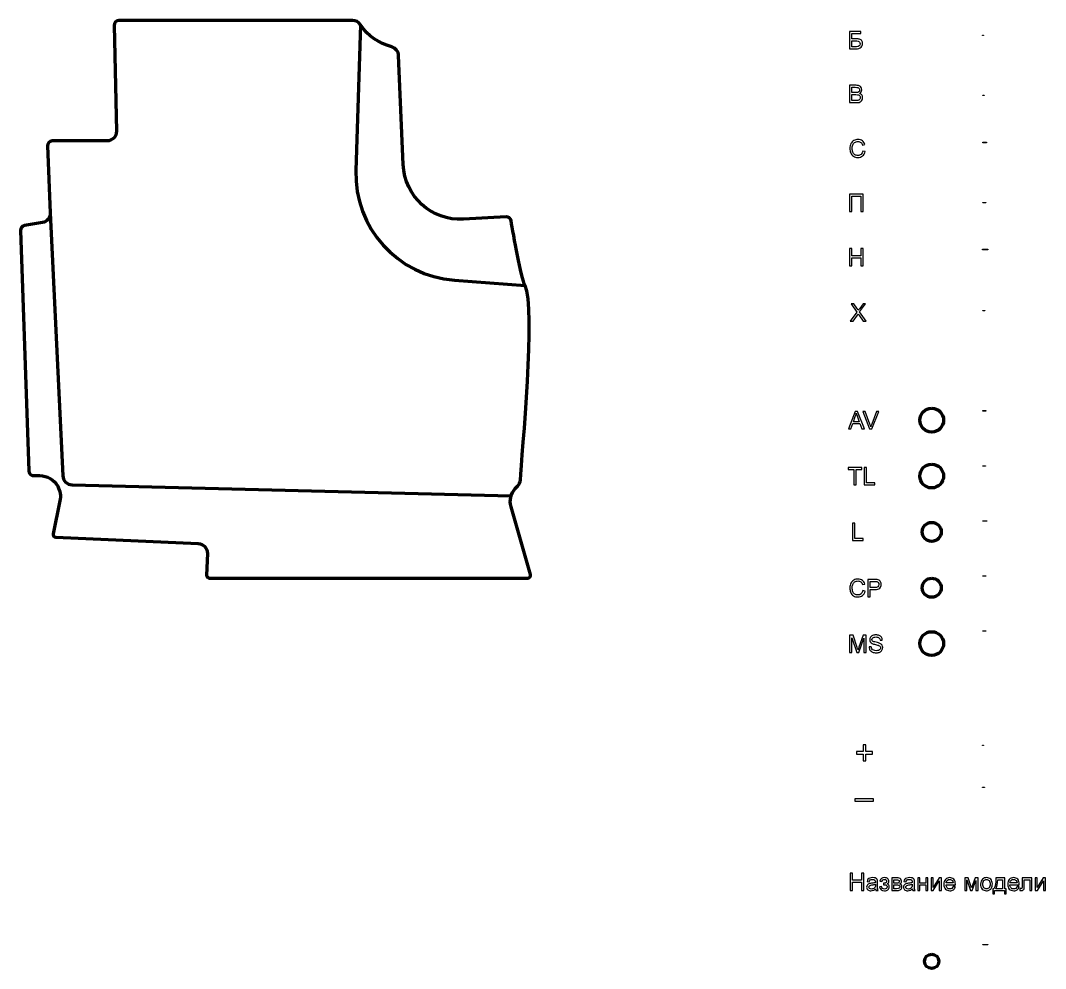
# Model space of a CAD drawing. Header units: millimetres. Extents: x -829 to 438, y -124 to 1494.
# Drawn here: x -639 to 438, y -124 to 872 of the extents above; entities that cross this region are included whole.
import ezdxf

# ---------------------------------------------------------------- set-up
doc = ezdxf.new("R2010")
doc.units = ezdxf.units.MM
doc.header["$MEASUREMENT"] = 0
doc.header["$XCLIPFRAME"] = 0
doc.layers.add('layer 1', color=7, linetype='Continuous', plot=False)
doc.layers.add('layer 2', color=7, linetype='Continuous')
doc.layers.add('layer 3', color=7, linetype='Continuous')
picture_1 = doc.add_image_def('image2.png', size_in_pixel=(16160, 2324))
picture_2 = doc.add_image_def('image3.png', size_in_pixel=(15853, 2324))
picture_3 = doc.add_image_def('image4.png', size_in_pixel=(21947, 2324))
picture_4 = doc.add_image_def('image5.png', size_in_pixel=(16400, 2354))
picture_5 = doc.add_image_def('image6.png', size_in_pixel=(16659, 2354))
picture_6 = doc.add_image_def('image7.png', size_in_pixel=(11915, 1719))
picture_7 = doc.add_image_def('image8.png', size_in_pixel=(27768, 2395))
picture_8 = doc.add_image_def('image9.png', size_in_pixel=(16157, 1851))
picture_9 = doc.add_image_def('image10.png', size_in_pixel=(21444, 2382))
picture_10 = doc.add_image_def('image11.png', size_in_pixel=(7948, 1879))
picture_11 = doc.add_image_def('image12.png', size_in_pixel=(5230, 2367))
picture_12 = doc.add_image_def('image15.png', size_in_pixel=(5551, 1374))
picture_13 = doc.add_image_def('image16.png', size_in_pixel=(10464, 1889))
picture_14 = doc.add_image_def('image17.png', size_in_pixel=(26991, 2311))

msp = doc.modelspace()

# ---------------------------------------------------------------- linework, layer by layer
at = {"layer": 'layer 1', "color": 242, "lineweight": 200}
for centre, major_axis in [((318.1, 452), (0, 12.5)), ((318.1, 393.3), (0, 12.5)), ((318.1, 334.6), (0, 10)), ((318.1, 275.9), (0, 10)), ((318.1, 217.2), (0, 12.5)), ((318.1, -116.7), (0, 7.5))]:
    msp.add_ellipse(centre, major_axis=major_axis, ratio=1, dxfattribs=at)
at = {"layer": 'layer 1', "color": 142}
for points, knots in [([(231.8, 860.5), (231.8, 860.5), (243.6, 860.5), (243.6, 860.5), (243.6, 860.5), (243.6, 858.4), (243.6, 858.4), (243.6, 858.4), (234.2, 858.4), (234.2, 858.4), (234.2, 858.4), (234.2, 852.8), (234.2, 852.8), (234.2, 852.8), (238.5, 852.8), (238.5, 852.8), (240.2, 852.8), (241.4, 852.6), (242.4, 852.3), (243.3, 852), (244.1, 851.4), (244.7, 850.6), (245.2, 849.7), (245.5, 848.7), (245.5, 847.6), (245.5, 846.7), (245.3, 845.8), (244.9, 845), (244.5, 844.2), (243.9, 843.6), (243.1, 843.1), (242.3, 842.6), (240.9, 842.3), (238.9, 842.3), (238.9, 842.3), (231.8, 842.3), (231.8, 842.3), (231.8, 842.3), (231.8, 860.5), (231.8, 860.5)], [0, 0, 0, 0, 0.076923, 0.076923, 0.076923, 0.153846, 0.153846, 0.153846, 0.230769, 0.230769, 0.230769, 0.307692, 0.307692, 0.307692, 0.384615, 0.384615, 0.384615, 0.461538, 0.461538, 0.461538, 0.538462, 0.538462, 0.538462, 0.615385, 0.615385, 0.615385, 0.692308, 0.692308, 0.692308, 0.769231, 0.769231, 0.769231, 0.846154, 0.846154, 0.846154, 0.923077, 0.923077, 0.923077, 1, 1, 1, 1]), ([(234.2, 844.4), (234.2, 844.4), (239, 844.4), (239, 844.4), (240.3, 844.4), (241.3, 844.6), (241.9, 845.2), (242.6, 845.7), (242.9, 846.5), (242.9, 847.5), (242.9, 848.3), (242.7, 848.9), (242.4, 849.4), (242, 849.9), (241.5, 850.3), (240.8, 850.4), (240.1, 850.6), (239, 850.7), (237.4, 850.7), (237.4, 850.7), (234.2, 850.7), (234.2, 850.7), (234.2, 850.7), (234.2, 844.4), (234.2, 844.4)], [0, 0, 0, 0, 0.125, 0.125, 0.125, 0.25, 0.25, 0.25, 0.375, 0.375, 0.375, 0.5, 0.5, 0.5, 0.625, 0.625, 0.625, 0.75, 0.75, 0.75, 0.875, 0.875, 0.875, 1, 1, 1, 1]), ([(231.9, 785.7), (231.9, 785.7), (231.9, 803.9), (231.9, 803.9), (231.9, 803.9), (238.7, 803.9), (238.7, 803.9), (240.1, 803.9), (241.2, 803.7), (242.1, 803.4), (242.9, 803), (243.5, 802.4), (244, 801.7), (244.5, 800.9), (244.7, 800.1), (244.7, 799.3), (244.7, 798.5), (244.5, 797.8), (244.1, 797.1), (243.7, 796.4), (243.1, 795.8), (242.2, 795.4), (243.3, 795.1), (244.1, 794.5), (244.7, 793.8), (245.3, 793), (245.6, 792.1), (245.6, 791), (245.6, 790.1), (245.4, 789.4), (245.1, 788.6), (244.7, 787.9), (244.3, 787.3), (243.7, 786.9), (243.2, 786.5), (242.6, 786.2), (241.8, 786), (241, 785.8), (240, 785.7), (238.8, 785.7), (238.8, 785.7), (231.9, 785.7), (231.9, 785.7)], [0, 0, 0, 0, 0.071429, 0.071429, 0.071429, 0.142857, 0.142857, 0.142857, 0.214286, 0.214286, 0.214286, 0.285714, 0.285714, 0.285714, 0.357143, 0.357143, 0.357143, 0.428571, 0.428571, 0.428571, 0.5, 0.5, 0.5, 0.571429, 0.571429, 0.571429, 0.642857, 0.642857, 0.642857, 0.714286, 0.714286, 0.714286, 0.785714, 0.785714, 0.785714, 0.857143, 0.857143, 0.857143, 0.928571, 0.928571, 0.928571, 1, 1, 1, 1]), ([(234.3, 796.3), (234.3, 796.3), (238.2, 796.3), (238.2, 796.3), (239.3, 796.3), (240.1, 796.3), (240.5, 796.5), (241.1, 796.7), (241.6, 797), (241.9, 797.4), (242.2, 797.8), (242.4, 798.3), (242.4, 799), (242.4, 799.6), (242.2, 800.1), (241.9, 800.6), (241.6, 801), (241.2, 801.4), (240.7, 801.5), (240.2, 801.7), (239.2, 801.8), (237.9, 801.8), (237.9, 801.8), (234.3, 801.8), (234.3, 801.8), (234.3, 801.8), (234.3, 796.3), (234.3, 796.3)], [0, 0, 0, 0, 0.111111, 0.111111, 0.111111, 0.222222, 0.222222, 0.222222, 0.333333, 0.333333, 0.333333, 0.444444, 0.444444, 0.444444, 0.555556, 0.555556, 0.555556, 0.666667, 0.666667, 0.666667, 0.777778, 0.777778, 0.777778, 0.888889, 0.888889, 0.888889, 1, 1, 1, 1]), ([(234.3, 787.9), (234.3, 787.9), (238.8, 787.9), (238.8, 787.9), (239.6, 787.9), (240.2, 787.9), (240.5, 788), (241, 788), (241.5, 788.2), (241.9, 788.4), (242.2, 788.7), (242.5, 789), (242.8, 789.5), (243, 789.9), (243.1, 790.4), (243.1, 791), (243.1, 791.7), (243, 792.3), (242.6, 792.8), (242.3, 793.3), (241.8, 793.6), (241.2, 793.8), (240.5, 794), (239.7, 794.1), (238.5, 794.1), (238.5, 794.1), (234.3, 794.1), (234.3, 794.1), (234.3, 794.1), (234.3, 787.9), (234.3, 787.9)], [0, 0, 0, 0, 0.1, 0.1, 0.1, 0.2, 0.2, 0.2, 0.3, 0.3, 0.3, 0.4, 0.4, 0.4, 0.5, 0.5, 0.5, 0.6, 0.6, 0.6, 0.7, 0.7, 0.7, 0.8, 0.8, 0.8, 0.9, 0.9, 0.9, 1, 1, 1, 1]), ([(245.8, 734.8), (245.8, 734.8), (248.2, 734.2), (248.2, 734.2), (247.7, 732.2), (246.8, 730.7), (245.5, 729.7), (244.1, 728.6), (242.5, 728.1), (240.7, 728.1), (238.7, 728.1), (237.1, 728.5), (235.9, 729.3), (234.7, 730.1), (233.7, 731.3), (233.1, 732.8), (232.4, 734.3), (232.1, 735.9), (232.1, 737.6), (232.1, 739.5), (232.5, 741.2), (233.2, 742.6), (233.9, 744), (235, 745.1), (236.3, 745.8), (237.6, 746.5), (239.1, 746.9), (240.7, 746.9), (242.5, 746.9), (244, 746.4), (245.3, 745.5), (246.5, 744.6), (247.4, 743.3), (247.9, 741.6), (247.9, 741.6), (245.5, 741.1), (245.5, 741.1), (245.1, 742.4), (244.5, 743.3), (243.7, 743.9), (242.9, 744.5), (241.9, 744.8), (240.7, 744.8), (239.3, 744.8), (238.1, 744.5), (237.2, 743.8), (236.2, 743.2), (235.6, 742.3), (235.2, 741.1), (234.8, 740), (234.6, 738.8), (234.6, 737.7), (234.6, 736.1), (234.8, 734.8), (235.3, 733.6), (235.7, 732.4), (236.4, 731.6), (237.4, 731), (238.3, 730.4), (239.4, 730.2), (240.5, 730.2), (241.8, 730.2), (242.9, 730.6), (243.9, 731.3), (244.8, 732.1), (245.4, 733.3), (245.8, 734.8)], [0, 0, 0, 0, 0.045455, 0.045455, 0.045455, 0.090909, 0.090909, 0.090909, 0.136364, 0.136364, 0.136364, 0.181818, 0.181818, 0.181818, 0.227273, 0.227273, 0.227273, 0.272727, 0.272727, 0.272727, 0.318182, 0.318182, 0.318182, 0.363636, 0.363636, 0.363636, 0.409091, 0.409091, 0.409091, 0.454545, 0.454545, 0.454545, 0.5, 0.5, 0.5, 0.545455, 0.545455, 0.545455, 0.590909, 0.590909, 0.590909, 0.636364, 0.636364, 0.636364, 0.681818, 0.681818, 0.681818, 0.727273, 0.727273, 0.727273, 0.772727, 0.772727, 0.772727, 0.818182, 0.818182, 0.818182, 0.863636, 0.863636, 0.863636, 0.909091, 0.909091, 0.909091, 0.954545, 0.954545, 0.954545, 1, 1, 1, 1]), ([(231.8, 689.5), (231.8, 689.5), (246.1, 689.5), (246.1, 689.5), (246.1, 689.5), (246.1, 671.3), (246.1, 671.3), (246.1, 671.3), (243.7, 671.3), (243.7, 671.3), (243.7, 671.3), (243.7, 687.4), (243.7, 687.4), (243.7, 687.4), (234.2, 687.4), (234.2, 687.4), (234.2, 687.4), (234.2, 671.3), (234.2, 671.3), (234.2, 671.3), (231.8, 671.3), (231.8, 671.3), (231.8, 671.3), (231.8, 689.5), (231.8, 689.5)], [0, 0, 0, 0, 0.125, 0.125, 0.125, 0.25, 0.25, 0.25, 0.375, 0.375, 0.375, 0.5, 0.5, 0.5, 0.625, 0.625, 0.625, 0.75, 0.75, 0.75, 0.875, 0.875, 0.875, 1, 1, 1, 1]), ([(231.8, 614.1), (231.8, 614.1), (231.8, 632.3), (231.8, 632.3), (231.8, 632.3), (234.3, 632.3), (234.3, 632.3), (234.3, 632.3), (234.3, 624.8), (234.3, 624.8), (234.3, 624.8), (243.7, 624.8), (243.7, 624.8), (243.7, 624.8), (243.7, 632.3), (243.7, 632.3), (243.7, 632.3), (246.1, 632.3), (246.1, 632.3), (246.1, 632.3), (246.1, 614.1), (246.1, 614.1), (246.1, 614.1), (243.7, 614.1), (243.7, 614.1), (243.7, 614.1), (243.7, 622.7), (243.7, 622.7), (243.7, 622.7), (234.3, 622.7), (234.3, 622.7), (234.3, 622.7), (234.3, 614.1), (234.3, 614.1), (234.3, 614.1), (231.8, 614.1), (231.8, 614.1)], [0, 0, 0, 0, 0.083333, 0.083333, 0.083333, 0.166667, 0.166667, 0.166667, 0.25, 0.25, 0.25, 0.333333, 0.333333, 0.333333, 0.416667, 0.416667, 0.416667, 0.5, 0.5, 0.5, 0.583333, 0.583333, 0.583333, 0.666667, 0.666667, 0.666667, 0.75, 0.75, 0.75, 0.833333, 0.833333, 0.833333, 0.916667, 0.916667, 0.916667, 1, 1, 1, 1]), ([(232.6, 556.2), (232.6, 556.2), (239.6, 565.6), (239.6, 565.6), (239.6, 565.6), (233.4, 574.4), (233.4, 574.4), (233.4, 574.4), (236.3, 574.4), (236.3, 574.4), (236.3, 574.4), (239.6, 569.7), (239.6, 569.7), (240.3, 568.8), (240.8, 568), (241, 567.5), (241.4, 568.1), (241.9, 568.8), (242.5, 569.5), (242.5, 569.5), (246.1, 574.4), (246.1, 574.4), (246.1, 574.4), (248.7, 574.4), (248.7, 574.4), (248.7, 574.4), (242.4, 565.7), (242.4, 565.7), (242.4, 565.7), (249.2, 556.2), (249.2, 556.2), (249.2, 556.2), (246.3, 556.2), (246.3, 556.2), (246.3, 556.2), (241.7, 562.7), (241.7, 562.7), (241.4, 563), (241.2, 563.4), (240.9, 563.8), (240.5, 563.2), (240.2, 562.7), (240.1, 562.5), (240.1, 562.5), (235.5, 556.2), (235.5, 556.2), (235.5, 556.2), (232.6, 556.2), (232.6, 556.2)], [0, 0, 0, 0, 0.0625, 0.0625, 0.0625, 0.125, 0.125, 0.125, 0.1875, 0.1875, 0.1875, 0.25, 0.25, 0.25, 0.3125, 0.3125, 0.3125, 0.375, 0.375, 0.375, 0.4375, 0.4375, 0.4375, 0.5, 0.5, 0.5, 0.5625, 0.5625, 0.5625, 0.625, 0.625, 0.625, 0.6875, 0.6875, 0.6875, 0.75, 0.75, 0.75, 0.8125, 0.8125, 0.8125, 0.875, 0.875, 0.875, 0.9375, 0.9375, 0.9375, 1, 1, 1, 1]), ([(230.6, 442.9), (230.6, 442.9), (237.6, 461), (237.6, 461), (237.6, 461), (240.2, 461), (240.2, 461), (240.2, 461), (247.7, 442.9), (247.7, 442.9), (247.7, 442.9), (244.9, 442.9), (244.9, 442.9), (244.9, 442.9), (242.8, 448.4), (242.8, 448.4), (242.8, 448.4), (235.2, 448.4), (235.2, 448.4), (235.2, 448.4), (233.2, 442.9), (233.2, 442.9), (233.2, 442.9), (230.6, 442.9), (230.6, 442.9)], [0, 0, 0, 0, 0.125, 0.125, 0.125, 0.25, 0.25, 0.25, 0.375, 0.375, 0.375, 0.5, 0.5, 0.5, 0.625, 0.625, 0.625, 0.75, 0.75, 0.75, 0.875, 0.875, 0.875, 1, 1, 1, 1]), ([(235.9, 450.3), (235.9, 450.3), (242.1, 450.3), (242.1, 450.3), (242.1, 450.3), (240.2, 455.4), (240.2, 455.4), (239.6, 456.9), (239.2, 458.2), (238.9, 459.2), (238.6, 458), (238.3, 456.8), (237.9, 455.7), (237.9, 455.7), (235.9, 450.3), (235.9, 450.3)], [0, 0, 0, 0, 0.2, 0.2, 0.2, 0.4, 0.4, 0.4, 0.6, 0.6, 0.6, 0.8, 0.8, 0.8, 1, 1, 1, 1]), ([(252.9, 442.9), (252.9, 442.9), (245.8, 461), (245.8, 461), (245.8, 461), (248.4, 461), (248.4, 461), (248.4, 461), (253.2, 447.8), (253.2, 447.8), (253.5, 446.8), (253.9, 445.8), (254.1, 444.9), (254.4, 445.8), (254.7, 446.8), (255.1, 447.8), (255.1, 447.8), (260, 461), (260, 461), (260, 461), (262.5, 461), (262.5, 461), (262.5, 461), (255.4, 442.9), (255.4, 442.9), (255.4, 442.9), (252.9, 442.9), (252.9, 442.9)], [0, 0, 0, 0, 0.111111, 0.111111, 0.111111, 0.222222, 0.222222, 0.222222, 0.333333, 0.333333, 0.333333, 0.444444, 0.444444, 0.444444, 0.555556, 0.555556, 0.555556, 0.666667, 0.666667, 0.666667, 0.777778, 0.777778, 0.777778, 0.888889, 0.888889, 0.888889, 1, 1, 1, 1]), ([(236.4, 384.2), (236.4, 384.2), (236.4, 400.2), (236.4, 400.2), (236.4, 400.2), (230.4, 400.2), (230.4, 400.2), (230.4, 400.2), (230.4, 402.3), (230.4, 402.3), (230.4, 402.3), (244.8, 402.3), (244.8, 402.3), (244.8, 402.3), (244.8, 400.2), (244.8, 400.2), (244.8, 400.2), (238.8, 400.2), (238.8, 400.2), (238.8, 400.2), (238.8, 384.2), (238.8, 384.2), (238.8, 384.2), (236.4, 384.2), (236.4, 384.2)], [0, 0, 0, 0, 0.125, 0.125, 0.125, 0.25, 0.25, 0.25, 0.375, 0.375, 0.375, 0.5, 0.5, 0.5, 0.625, 0.625, 0.625, 0.75, 0.75, 0.75, 0.875, 0.875, 0.875, 1, 1, 1, 1]), ([(247.2, 384.2), (247.2, 384.2), (247.2, 402.3), (247.2, 402.3), (247.2, 402.3), (249.6, 402.3), (249.6, 402.3), (249.6, 402.3), (249.6, 386.3), (249.6, 386.3), (249.6, 386.3), (258.5, 386.3), (258.5, 386.3), (258.5, 386.3), (258.5, 384.2), (258.5, 384.2), (258.5, 384.2), (247.2, 384.2), (247.2, 384.2)], [0, 0, 0, 0, 0.166667, 0.166667, 0.166667, 0.333333, 0.333333, 0.333333, 0.5, 0.5, 0.5, 0.666667, 0.666667, 0.666667, 0.833333, 0.833333, 0.833333, 1, 1, 1, 1]), ([(234.9, 325.5), (234.9, 325.5), (234.9, 343.6), (234.9, 343.6), (234.9, 343.6), (237.3, 343.6), (237.3, 343.6), (237.3, 343.6), (237.3, 327.6), (237.3, 327.6), (237.3, 327.6), (246.2, 327.6), (246.2, 327.6), (246.2, 327.6), (246.2, 325.5), (246.2, 325.5), (246.2, 325.5), (234.9, 325.5), (234.9, 325.5)], [0, 0, 0, 0, 0.166667, 0.166667, 0.166667, 0.333333, 0.333333, 0.333333, 0.5, 0.5, 0.5, 0.666667, 0.666667, 0.666667, 0.833333, 0.833333, 0.833333, 1, 1, 1, 1]), ([(245.8, 272.9), (245.8, 272.9), (248.2, 272.3), (248.2, 272.3), (247.7, 270.3), (246.8, 268.8), (245.5, 267.8), (244.1, 266.8), (242.5, 266.2), (240.7, 266.2), (238.7, 266.2), (237.1, 266.6), (235.9, 267.4), (234.7, 268.2), (233.7, 269.4), (233.1, 270.9), (232.4, 272.4), (232.1, 274), (232.1, 275.8), (232.1, 277.7), (232.5, 279.3), (233.2, 280.7), (233.9, 282.1), (235, 283.2), (236.3, 283.9), (237.6, 284.7), (239.1, 285), (240.7, 285), (242.5, 285), (244, 284.6), (245.3, 283.6), (246.5, 282.7), (247.4, 281.4), (247.9, 279.7), (247.9, 279.7), (245.5, 279.2), (245.5, 279.2), (245.1, 280.5), (244.5, 281.5), (243.7, 282.1), (242.9, 282.7), (241.9, 283), (240.7, 283), (239.3, 283), (238.1, 282.6), (237.2, 282), (236.2, 281.3), (235.6, 280.4), (235.2, 279.3), (234.8, 278.1), (234.6, 277), (234.6, 275.8), (234.6, 274.2), (234.8, 272.9), (235.3, 271.7), (235.7, 270.6), (236.4, 269.7), (237.4, 269.1), (238.3, 268.6), (239.4, 268.3), (240.5, 268.3), (241.8, 268.3), (242.9, 268.7), (243.9, 269.5), (244.8, 270.2), (245.4, 271.4), (245.8, 272.9)], [0, 0, 0, 0, 0.045455, 0.045455, 0.045455, 0.090909, 0.090909, 0.090909, 0.136364, 0.136364, 0.136364, 0.181818, 0.181818, 0.181818, 0.227273, 0.227273, 0.227273, 0.272727, 0.272727, 0.272727, 0.318182, 0.318182, 0.318182, 0.363636, 0.363636, 0.363636, 0.409091, 0.409091, 0.409091, 0.454545, 0.454545, 0.454545, 0.5, 0.5, 0.5, 0.545455, 0.545455, 0.545455, 0.590909, 0.590909, 0.590909, 0.636364, 0.636364, 0.636364, 0.681818, 0.681818, 0.681818, 0.727273, 0.727273, 0.727273, 0.772727, 0.772727, 0.772727, 0.818182, 0.818182, 0.818182, 0.863636, 0.863636, 0.863636, 0.909091, 0.909091, 0.909091, 0.954545, 0.954545, 0.954545, 1, 1, 1, 1]), ([(251.2, 266.5), (251.2, 266.5), (251.2, 284.7), (251.2, 284.7), (251.2, 284.7), (258, 284.7), (258, 284.7), (259.2, 284.7), (260.1, 284.7), (260.8, 284.6), (261.7, 284.4), (262.4, 284.1), (263, 283.7), (263.6, 283.3), (264.1, 282.7), (264.5, 282), (264.9, 281.2), (265, 280.4), (265, 279.5), (265, 277.9), (264.6, 276.6), (263.6, 275.6), (262.6, 274.5), (260.8, 274), (258.2, 274), (258.2, 274), (253.6, 274), (253.6, 274), (253.6, 274), (253.6, 266.5), (253.6, 266.5), (253.6, 266.5), (251.2, 266.5), (251.2, 266.5)], [0, 0, 0, 0, 0.090909, 0.090909, 0.090909, 0.181818, 0.181818, 0.181818, 0.272727, 0.272727, 0.272727, 0.363636, 0.363636, 0.363636, 0.454545, 0.454545, 0.454545, 0.545455, 0.545455, 0.545455, 0.636364, 0.636364, 0.636364, 0.727273, 0.727273, 0.727273, 0.818182, 0.818182, 0.818182, 0.909091, 0.909091, 0.909091, 1, 1, 1, 1]), ([(253.6, 276.1), (253.6, 276.1), (258.3, 276.1), (258.3, 276.1), (259.8, 276.1), (260.9, 276.4), (261.6, 277), (262.2, 277.5), (262.6, 278.3), (262.6, 279.4), (262.6, 280.2), (262.4, 280.8), (262, 281.4), (261.6, 281.9), (261.1, 282.3), (260.5, 282.4), (260.1, 282.5), (259.3, 282.6), (258.2, 282.6), (258.2, 282.6), (253.6, 282.6), (253.6, 282.6), (253.6, 282.6), (253.6, 276.1), (253.6, 276.1)], [0, 0, 0, 0, 0.125, 0.125, 0.125, 0.25, 0.25, 0.25, 0.375, 0.375, 0.375, 0.5, 0.5, 0.5, 0.625, 0.625, 0.625, 0.75, 0.75, 0.75, 0.875, 0.875, 0.875, 1, 1, 1, 1]), ([(252.3, 213.7), (252.3, 213.7), (254.6, 213.9), (254.6, 213.9), (254.7, 213), (254.9, 212.2), (255.3, 211.6), (255.7, 211), (256.3, 210.6), (257.2, 210.2), (258, 209.8), (258.9, 209.7), (259.9, 209.7), (260.9, 209.7), (261.7, 209.8), (262.4, 210.1), (263.1, 210.3), (263.6, 210.7), (263.9, 211.2), (264.3, 211.7), (264.5, 212.2), (264.5, 212.8), (264.5, 213.3), (264.3, 213.8), (264, 214.3), (263.6, 214.7), (263.1, 215), (262.3, 215.3), (261.8, 215.5), (260.8, 215.8), (259.1, 216.2), (257.4, 216.6), (256.2, 217), (255.6, 217.3), (254.7, 217.8), (254.1, 218.4), (253.6, 219), (253.2, 219.7), (253, 220.5), (253, 221.3), (253, 222.2), (253.3, 223.1), (253.8, 223.9), (254.3, 224.7), (255.1, 225.3), (256.1, 225.7), (257.1, 226.1), (258.2, 226.3), (259.4, 226.3), (260.8, 226.3), (261.9, 226.1), (263, 225.7), (264, 225.2), (264.8, 224.6), (265.3, 223.8), (265.9, 222.9), (266.2, 222), (266.2, 220.9), (266.2, 220.9), (263.9, 220.7), (263.9, 220.7), (263.8, 221.9), (263.4, 222.7), (262.7, 223.3), (262, 223.9), (260.9, 224.2), (259.5, 224.2), (258, 224.2), (257, 223.9), (256.3, 223.4), (255.7, 222.9), (255.3, 222.2), (255.3, 221.5), (255.3, 220.8), (255.6, 220.3), (256, 219.8), (256.5, 219.4), (257.7, 219), (259.7, 218.6), (261.6, 218.1), (263, 217.7), (263.7, 217.4), (264.7, 216.9), (265.5, 216.3), (266, 215.5), (266.5, 214.8), (266.8, 213.9), (266.8, 213), (266.8, 212), (266.5, 211.1), (265.9, 210.2), (265.4, 209.4), (264.6, 208.7), (263.6, 208.2), (262.5, 207.8), (261.4, 207.5), (260.1, 207.5), (258.4, 207.5), (257, 207.8), (255.9, 208.2), (254.8, 208.7), (254, 209.4), (253.3, 210.4), (252.7, 211.4), (252.4, 212.5), (252.3, 213.7)], [0, 0, 0, 0, 0.028571, 0.028571, 0.028571, 0.057143, 0.057143, 0.057143, 0.085714, 0.085714, 0.085714, 0.114286, 0.114286, 0.114286, 0.142857, 0.142857, 0.142857, 0.171429, 0.171429, 0.171429, 0.2, 0.2, 0.2, 0.228571, 0.228571, 0.228571, 0.257143, 0.257143, 0.257143, 0.285714, 0.285714, 0.285714, 0.314286, 0.314286, 0.314286, 0.342857, 0.342857, 0.342857, 0.371429, 0.371429, 0.371429, 0.4, 0.4, 0.4, 0.428571, 0.428571, 0.428571, 0.457143, 0.457143, 0.457143, 0.485714, 0.485714, 0.485714, 0.514286, 0.514286, 0.514286, 0.542857, 0.542857, 0.542857, 0.571429, 0.571429, 0.571429, 0.6, 0.6, 0.6, 0.628571, 0.628571, 0.628571, 0.657143, 0.657143, 0.657143, 0.685714, 0.685714, 0.685714, 0.714286, 0.714286, 0.714286, 0.742857, 0.742857, 0.742857, 0.771429, 0.771429, 0.771429, 0.8, 0.8, 0.8, 0.828571, 0.828571, 0.828571, 0.857143, 0.857143, 0.857143, 0.885714, 0.885714, 0.885714, 0.914286, 0.914286, 0.914286, 0.942857, 0.942857, 0.942857, 0.971429, 0.971429, 0.971429, 1, 1, 1, 1]), ([(231.9, 207.8), (231.9, 207.8), (231.9, 226), (231.9, 226), (231.9, 226), (235.5, 226), (235.5, 226), (235.5, 226), (239.8, 213.1), (239.8, 213.1), (240.2, 211.9), (240.5, 211.1), (240.7, 210.5), (240.9, 211.1), (241.2, 212.1), (241.6, 213.4), (241.6, 213.4), (246, 226), (246, 226), (246, 226), (249.2, 226), (249.2, 226), (249.2, 226), (249.2, 207.8), (249.2, 207.8), (249.2, 207.8), (246.9, 207.8), (246.9, 207.8), (246.9, 207.8), (246.9, 223), (246.9, 223), (246.9, 223), (241.6, 207.8), (241.6, 207.8), (241.6, 207.8), (239.5, 207.8), (239.5, 207.8), (239.5, 207.8), (234.2, 223.3), (234.2, 223.3), (234.2, 223.3), (234.2, 207.8), (234.2, 207.8), (234.2, 207.8), (231.9, 207.8), (231.9, 207.8)], [0, 0, 0, 0, 0.066667, 0.066667, 0.066667, 0.133333, 0.133333, 0.133333, 0.2, 0.2, 0.2, 0.266667, 0.266667, 0.266667, 0.333333, 0.333333, 0.333333, 0.4, 0.4, 0.4, 0.466667, 0.466667, 0.466667, 0.533333, 0.533333, 0.533333, 0.6, 0.6, 0.6, 0.666667, 0.666667, 0.666667, 0.733333, 0.733333, 0.733333, 0.8, 0.8, 0.8, 0.866667, 0.866667, 0.866667, 0.933333, 0.933333, 0.933333, 1, 1, 1, 1]), ([(246, 94.1), (246, 94.1), (246, 101), (246, 101), (246, 101), (239.1, 101), (239.1, 101), (239.1, 101), (239.1, 103.9), (239.1, 103.9), (239.1, 103.9), (246, 103.9), (246, 103.9), (246, 103.9), (246, 110.8), (246, 110.8), (246, 110.8), (248.9, 110.8), (248.9, 110.8), (248.9, 110.8), (248.9, 103.9), (248.9, 103.9), (248.9, 103.9), (255.8, 103.9), (255.8, 103.9), (255.8, 103.9), (255.8, 101), (255.8, 101), (255.8, 101), (248.9, 101), (248.9, 101), (248.9, 101), (248.9, 94.1), (248.9, 94.1), (248.9, 94.1), (246, 94.1), (246, 94.1)], [0, 0, 0, 0, 0.083333, 0.083333, 0.083333, 0.166667, 0.166667, 0.166667, 0.25, 0.25, 0.25, 0.333333, 0.333333, 0.333333, 0.416667, 0.416667, 0.416667, 0.5, 0.5, 0.5, 0.583333, 0.583333, 0.583333, 0.666667, 0.666667, 0.666667, 0.75, 0.75, 0.75, 0.833333, 0.833333, 0.833333, 0.916667, 0.916667, 0.916667, 1, 1, 1, 1]), ([(237.5, 51.7), (237.5, 51.7), (237.5, 54.2), (237.5, 54.2), (237.5, 54.2), (257.1, 54.2), (257.1, 54.2), (257.1, 54.2), (257.1, 51.7), (257.1, 51.7), (257.1, 51.7), (237.5, 51.7), (237.5, 51.7)], [0, 0, 0, 0, 0.25, 0.25, 0.25, 0.5, 0.5, 0.5, 0.75, 0.75, 0.75, 1, 1, 1, 1]), ([(232.6, -42.2), (232.6, -42.2), (232.6, -24), (232.6, -24), (232.6, -24), (235, -24), (235, -24), (235, -24), (235, -31.5), (235, -31.5), (235, -31.5), (244.4, -31.5), (244.4, -31.5), (244.4, -31.5), (244.4, -24), (244.4, -24), (244.4, -24), (246.9, -24), (246.9, -24), (246.9, -24), (246.9, -42.2), (246.9, -42.2), (246.9, -42.2), (244.4, -42.2), (244.4, -42.2), (244.4, -42.2), (244.4, -33.6), (244.4, -33.6), (244.4, -33.6), (235, -33.6), (235, -33.6), (235, -33.6), (235, -42.2), (235, -42.2), (235, -42.2), (232.6, -42.2), (232.6, -42.2)], [0, 0, 0, 0, 0.083333, 0.083333, 0.083333, 0.166667, 0.166667, 0.166667, 0.25, 0.25, 0.25, 0.333333, 0.333333, 0.333333, 0.416667, 0.416667, 0.416667, 0.5, 0.5, 0.5, 0.583333, 0.583333, 0.583333, 0.666667, 0.666667, 0.666667, 0.75, 0.75, 0.75, 0.833333, 0.833333, 0.833333, 0.916667, 0.916667, 0.916667, 1, 1, 1, 1]), ([(259.2, -40.5), (258.4, -41.2), (257.6, -41.7), (256.8, -42), (256, -42.3), (255.2, -42.5), (254.3, -42.5), (252.9, -42.5), (251.8, -42.1), (251, -41.4), (250.2, -40.7), (249.8, -39.8), (249.8, -38.7), (249.8, -38.1), (250, -37.5), (250.3, -36.9), (250.6, -36.4), (250.9, -36), (251.4, -35.7), (251.9, -35.3), (252.4, -35.1), (253, -34.9), (253.5, -34.8), (254.1, -34.7), (255, -34.6), (256.8, -34.4), (258.2, -34.1), (259, -33.8), (259, -33.5), (259, -33.3), (259, -33.3), (259, -32.3), (258.8, -31.7), (258.4, -31.3), (257.8, -30.8), (257, -30.6), (255.8, -30.6), (254.8, -30.6), (254, -30.8), (253.5, -31.1), (253, -31.5), (252.6, -32.2), (252.4, -33.1), (252.4, -33.1), (250.2, -32.8), (250.2, -32.8), (250.4, -31.9), (250.7, -31.1), (251.2, -30.5), (251.6, -29.9), (252.3, -29.5), (253.2, -29.2), (254, -28.9), (255, -28.7), (256.2, -28.7), (257.3, -28.7), (258.2, -28.9), (258.9, -29.1), (259.6, -29.4), (260.1, -29.7), (260.5, -30.1), (260.8, -30.5), (261, -31), (261.2, -31.6), (261.2, -32), (261.3, -32.7), (261.3, -33.7), (261.3, -33.7), (261.3, -36.7), (261.3, -36.7), (261.3, -38.7), (261.3, -40), (261.4, -40.6), (261.5, -41.2), (261.7, -41.7), (262, -42.2), (262, -42.2), (259.6, -42.2), (259.6, -42.2), (259.4, -41.7), (259.3, -41.2), (259.2, -40.5)], [0, 0, 0, 0, 0.037037, 0.037037, 0.037037, 0.074074, 0.074074, 0.074074, 0.111111, 0.111111, 0.111111, 0.148148, 0.148148, 0.148148, 0.185185, 0.185185, 0.185185, 0.222222, 0.222222, 0.222222, 0.259259, 0.259259, 0.259259, 0.296296, 0.296296, 0.296296, 0.333333, 0.333333, 0.333333, 0.37037, 0.37037, 0.37037, 0.407407, 0.407407, 0.407407, 0.444444, 0.444444, 0.444444, 0.481481, 0.481481, 0.481481, 0.518519, 0.518519, 0.518519, 0.555556, 0.555556, 0.555556, 0.592593, 0.592593, 0.592593, 0.62963, 0.62963, 0.62963, 0.666667, 0.666667, 0.666667, 0.703704, 0.703704, 0.703704, 0.740741, 0.740741, 0.740741, 0.777778, 0.777778, 0.777778, 0.814815, 0.814815, 0.814815, 0.851852, 0.851852, 0.851852, 0.888889, 0.888889, 0.888889, 0.925926, 0.925926, 0.925926, 0.962963, 0.962963, 0.962963, 1, 1, 1, 1]), ([(267.4, -36.2), (267.4, -36.2), (267.4, -34.5), (267.4, -34.5), (268.3, -34.5), (268.9, -34.4), (269.3, -34.4), (269.6, -34.3), (269.9, -34.1), (270.2, -33.8), (270.6, -33.4), (270.7, -33), (270.7, -32.5), (270.7, -31.9), (270.5, -31.4), (270.1, -31.1), (269.7, -30.7), (269.2, -30.6), (268.5, -30.6), (267.3, -30.6), (266.4, -31.3), (265.9, -32.8), (265.9, -32.8), (263.8, -32.4), (263.8, -32.4), (264.4, -30), (266, -28.7), (268.6, -28.7), (270, -28.7), (271.1, -29.1), (271.9, -29.9), (272.7, -30.6), (273.1, -31.6), (273.1, -32.6), (273.1, -33.7), (272.5, -34.5), (271.5, -35.2), (272.2, -35.5), (272.7, -36), (273, -36.5), (273.3, -37.1), (273.5, -37.7), (273.5, -38.5), (273.5, -39.7), (273.1, -40.6), (272.2, -41.4), (271.3, -42.1), (270.1, -42.5), (268.6, -42.5), (265.6, -42.5), (263.8, -41.1), (263.4, -38.5), (263.4, -38.5), (265.5, -38), (265.5, -38), (265.7, -38.9), (266, -39.5), (266.6, -40), (267.2, -40.4), (267.9, -40.7), (268.6, -40.7), (269.4, -40.7), (270, -40.5), (270.5, -40), (271, -39.6), (271.3, -39.1), (271.3, -38.4), (271.3, -37.9), (271.1, -37.4), (270.8, -37.1), (270.5, -36.7), (270.1, -36.4), (269.8, -36.4), (269.4, -36.3), (268.8, -36.2), (267.9, -36.2), (267.8, -36.2), (267.6, -36.2), (267.4, -36.2)], [0, 0, 0, 0, 0.038462, 0.038462, 0.038462, 0.076923, 0.076923, 0.076923, 0.115385, 0.115385, 0.115385, 0.153846, 0.153846, 0.153846, 0.192308, 0.192308, 0.192308, 0.230769, 0.230769, 0.230769, 0.269231, 0.269231, 0.269231, 0.307692, 0.307692, 0.307692, 0.346154, 0.346154, 0.346154, 0.384615, 0.384615, 0.384615, 0.423077, 0.423077, 0.423077, 0.461538, 0.461538, 0.461538, 0.5, 0.5, 0.5, 0.538462, 0.538462, 0.538462, 0.576923, 0.576923, 0.576923, 0.615385, 0.615385, 0.615385, 0.653846, 0.653846, 0.653846, 0.692308, 0.692308, 0.692308, 0.730769, 0.730769, 0.730769, 0.769231, 0.769231, 0.769231, 0.807692, 0.807692, 0.807692, 0.846154, 0.846154, 0.846154, 0.884615, 0.884615, 0.884615, 0.923077, 0.923077, 0.923077, 0.961538, 0.961538, 0.961538, 1, 1, 1, 1]), ([(276.1, -29), (276.1, -29), (281.2, -29), (281.2, -29), (282.5, -29), (283.4, -29.1), (284, -29.3), (284.7, -29.5), (285.2, -29.9), (285.6, -30.5), (286.1, -31.1), (286.3, -31.7), (286.3, -32.5), (286.3, -33.1), (286.2, -33.7), (285.9, -34.2), (285.6, -34.6), (285.2, -35), (284.7, -35.3), (285.3, -35.5), (285.9, -35.9), (286.3, -36.5), (286.7, -37.1), (286.9, -37.7), (286.9, -38.5), (286.8, -39.8), (286.3, -40.7), (285.5, -41.3), (284.7, -41.9), (283.5, -42.2), (282, -42.2), (282, -42.2), (276.1, -42.2), (276.1, -42.2), (276.1, -42.2), (276.1, -29), (276.1, -29)], [0, 0, 0, 0, 0.083333, 0.083333, 0.083333, 0.166667, 0.166667, 0.166667, 0.25, 0.25, 0.25, 0.333333, 0.333333, 0.333333, 0.416667, 0.416667, 0.416667, 0.5, 0.5, 0.5, 0.583333, 0.583333, 0.583333, 0.666667, 0.666667, 0.666667, 0.75, 0.75, 0.75, 0.833333, 0.833333, 0.833333, 0.916667, 0.916667, 0.916667, 1, 1, 1, 1]), ([(278.3, -34.6), (278.3, -34.6), (280.7, -34.6), (280.7, -34.6), (281.6, -34.6), (282.3, -34.5), (282.6, -34.4), (283, -34.3), (283.3, -34.1), (283.6, -33.8), (283.9, -33.5), (284, -33.2), (284, -32.7), (284, -32), (283.8, -31.5), (283.3, -31.3), (282.8, -31), (281.9, -30.9), (280.8, -30.9), (280.8, -30.9), (278.3, -30.9), (278.3, -30.9), (278.3, -30.9), (278.3, -34.6), (278.3, -34.6)], [0, 0, 0, 0, 0.125, 0.125, 0.125, 0.25, 0.25, 0.25, 0.375, 0.375, 0.375, 0.5, 0.5, 0.5, 0.625, 0.625, 0.625, 0.75, 0.75, 0.75, 0.875, 0.875, 0.875, 1, 1, 1, 1]), ([(297.9, -40.5), (297.1, -41.2), (296.3, -41.7), (295.5, -42), (294.7, -42.3), (293.9, -42.5), (293, -42.5), (291.6, -42.5), (290.5, -42.1), (289.7, -41.4), (288.9, -40.7), (288.5, -39.8), (288.5, -38.7), (288.5, -38.1), (288.7, -37.5), (289, -36.9), (289.3, -36.4), (289.6, -36), (290.1, -35.7), (290.6, -35.3), (291.1, -35.1), (291.7, -34.9), (292.2, -34.8), (292.8, -34.7), (293.7, -34.6), (295.5, -34.4), (296.9, -34.1), (297.7, -33.8), (297.7, -33.5), (297.7, -33.3), (297.7, -33.3), (297.7, -32.3), (297.5, -31.7), (297.1, -31.3), (296.5, -30.8), (295.7, -30.6), (294.5, -30.6), (293.5, -30.6), (292.7, -30.8), (292.2, -31.1), (291.7, -31.5), (291.3, -32.2), (291.1, -33.1), (291.1, -33.1), (288.9, -32.8), (288.9, -32.8), (289.1, -31.9), (289.4, -31.1), (289.9, -30.5), (290.3, -29.9), (291, -29.5), (291.9, -29.2), (292.7, -28.9), (293.7, -28.7), (294.9, -28.7), (296, -28.7), (296.9, -28.9), (297.6, -29.1), (298.3, -29.4), (298.8, -29.7), (299.2, -30.1), (299.5, -30.5), (299.7, -31), (299.9, -31.6), (299.9, -32), (300, -32.7), (300, -33.7), (300, -33.7), (300, -36.7), (300, -36.7), (300, -38.7), (300, -40), (300.1, -40.6), (300.2, -41.2), (300.4, -41.7), (300.7, -42.2), (300.7, -42.2), (298.3, -42.2), (298.3, -42.2), (298.1, -41.7), (298, -41.2), (297.9, -40.5)], [0, 0, 0, 0, 0.037037, 0.037037, 0.037037, 0.074074, 0.074074, 0.074074, 0.111111, 0.111111, 0.111111, 0.148148, 0.148148, 0.148148, 0.185185, 0.185185, 0.185185, 0.222222, 0.222222, 0.222222, 0.259259, 0.259259, 0.259259, 0.296296, 0.296296, 0.296296, 0.333333, 0.333333, 0.333333, 0.37037, 0.37037, 0.37037, 0.407407, 0.407407, 0.407407, 0.444444, 0.444444, 0.444444, 0.481481, 0.481481, 0.481481, 0.518519, 0.518519, 0.518519, 0.555556, 0.555556, 0.555556, 0.592593, 0.592593, 0.592593, 0.62963, 0.62963, 0.62963, 0.666667, 0.666667, 0.666667, 0.703704, 0.703704, 0.703704, 0.740741, 0.740741, 0.740741, 0.777778, 0.777778, 0.777778, 0.814815, 0.814815, 0.814815, 0.851852, 0.851852, 0.851852, 0.888889, 0.888889, 0.888889, 0.925926, 0.925926, 0.925926, 0.962963, 0.962963, 0.962963, 1, 1, 1, 1]), ([(303.4, -29), (303.4, -29), (305.7, -29), (305.7, -29), (305.7, -29), (305.7, -34.5), (305.7, -34.5), (305.7, -34.5), (311.8, -34.5), (311.8, -34.5), (311.8, -34.5), (311.8, -29), (311.8, -29), (311.8, -29), (314.1, -29), (314.1, -29), (314.1, -29), (314.1, -42.2), (314.1, -42.2), (314.1, -42.2), (311.8, -42.2), (311.8, -42.2), (311.8, -42.2), (311.8, -36.3), (311.8, -36.3), (311.8, -36.3), (305.7, -36.3), (305.7, -36.3), (305.7, -36.3), (305.7, -42.2), (305.7, -42.2), (305.7, -42.2), (303.4, -42.2), (303.4, -42.2), (303.4, -42.2), (303.4, -29), (303.4, -29)], [0, 0, 0, 0, 0.083333, 0.083333, 0.083333, 0.166667, 0.166667, 0.166667, 0.25, 0.25, 0.25, 0.333333, 0.333333, 0.333333, 0.416667, 0.416667, 0.416667, 0.5, 0.5, 0.5, 0.583333, 0.583333, 0.583333, 0.666667, 0.666667, 0.666667, 0.75, 0.75, 0.75, 0.833333, 0.833333, 0.833333, 0.916667, 0.916667, 0.916667, 1, 1, 1, 1]), ([(317.4, -29), (317.4, -29), (319.7, -29), (319.7, -29), (319.7, -29), (319.7, -39.1), (319.7, -39.1), (319.7, -39.1), (325.9, -29), (325.9, -29), (325.9, -29), (328.3, -29), (328.3, -29), (328.3, -29), (328.3, -42.2), (328.3, -42.2), (328.3, -42.2), (326.1, -42.2), (326.1, -42.2), (326.1, -42.2), (326.1, -32.2), (326.1, -32.2), (326.1, -32.2), (319.8, -42.2), (319.8, -42.2), (319.8, -42.2), (317.4, -42.2), (317.4, -42.2), (317.4, -42.2), (317.4, -29), (317.4, -29)], [0, 0, 0, 0, 0.1, 0.1, 0.1, 0.2, 0.2, 0.2, 0.3, 0.3, 0.3, 0.4, 0.4, 0.4, 0.5, 0.5, 0.5, 0.6, 0.6, 0.6, 0.7, 0.7, 0.7, 0.8, 0.8, 0.8, 0.9, 0.9, 0.9, 1, 1, 1, 1]), ([(340.6, -37.9), (340.6, -37.9), (342.9, -38.2), (342.9, -38.2), (342.6, -39.6), (341.9, -40.6), (340.9, -41.4), (339.9, -42.1), (338.7, -42.5), (337.2, -42.5), (335.2, -42.5), (333.7, -41.9), (332.6, -40.7), (331.5, -39.5), (330.9, -37.8), (330.9, -35.7), (330.9, -33.5), (331.5, -31.8), (332.6, -30.6), (333.7, -29.3), (335.2, -28.7), (337, -28.7), (338.8, -28.7), (340.2, -29.3), (341.3, -30.5), (342.5, -31.7), (343, -33.4), (343, -35.6), (343, -35.7), (343, -35.9), (343, -36.2), (343, -36.2), (333.2, -36.2), (333.2, -36.2), (333.3, -37.6), (333.7, -38.7), (334.4, -39.5), (335.1, -40.3), (336.1, -40.6), (337.2, -40.6), (338, -40.6), (338.7, -40.4), (339.2, -40), (339.8, -39.6), (340.3, -38.9), (340.6, -37.9)], [0, 0, 0, 0, 0.066667, 0.066667, 0.066667, 0.133333, 0.133333, 0.133333, 0.2, 0.2, 0.2, 0.266667, 0.266667, 0.266667, 0.333333, 0.333333, 0.333333, 0.4, 0.4, 0.4, 0.466667, 0.466667, 0.466667, 0.533333, 0.533333, 0.533333, 0.6, 0.6, 0.6, 0.666667, 0.666667, 0.666667, 0.733333, 0.733333, 0.733333, 0.8, 0.8, 0.8, 0.866667, 0.866667, 0.866667, 0.933333, 0.933333, 0.933333, 1, 1, 1, 1]), ([(333.3, -34.3), (333.3, -34.3), (340.6, -34.3), (340.6, -34.3), (340.6, -33.2), (340.3, -32.4), (339.8, -31.8), (339.1, -31), (338.2, -30.6), (337, -30.6), (336, -30.6), (335.2, -30.9), (334.5, -31.6), (333.8, -32.3), (333.4, -33.2), (333.3, -34.3)], [0, 0, 0, 0, 0.2, 0.2, 0.2, 0.4, 0.4, 0.4, 0.6, 0.6, 0.6, 0.8, 0.8, 0.8, 1, 1, 1, 1]), ([(352.9, -29), (352.9, -29), (356.3, -29), (356.3, -29), (356.3, -29), (359.8, -39.6), (359.8, -39.6), (359.8, -39.6), (363.7, -29), (363.7, -29), (363.7, -29), (366.9, -29), (366.9, -29), (366.9, -29), (366.9, -42.2), (366.9, -42.2), (366.9, -42.2), (364.6, -42.2), (364.6, -42.2), (364.6, -42.2), (364.6, -31.6), (364.6, -31.6), (364.6, -31.6), (360.7, -42.2), (360.7, -42.2), (360.7, -42.2), (358.7, -42.2), (358.7, -42.2), (358.7, -42.2), (355.1, -31.1), (355.1, -31.1), (355.1, -31.1), (355.1, -42.2), (355.1, -42.2), (355.1, -42.2), (352.9, -42.2), (352.9, -42.2), (352.9, -42.2), (352.9, -29), (352.9, -29)], [0, 0, 0, 0, 0.076923, 0.076923, 0.076923, 0.153846, 0.153846, 0.153846, 0.230769, 0.230769, 0.230769, 0.307692, 0.307692, 0.307692, 0.384615, 0.384615, 0.384615, 0.461538, 0.461538, 0.461538, 0.538462, 0.538462, 0.538462, 0.615385, 0.615385, 0.615385, 0.692308, 0.692308, 0.692308, 0.769231, 0.769231, 0.769231, 0.846154, 0.846154, 0.846154, 0.923077, 0.923077, 0.923077, 1, 1, 1, 1]), ([(369.4, -35.6), (369.4, -33.2), (370.1, -31.4), (371.5, -30.2), (372.6, -29.2), (374, -28.7), (375.6, -28.7), (377.4, -28.7), (378.9, -29.3), (380.1, -30.5), (381.2, -31.7), (381.8, -33.3), (381.8, -35.4), (381.8, -37.1), (381.5, -38.4), (381, -39.4), (380.5, -40.4), (379.8, -41.1), (378.8, -41.7), (377.8, -42.2), (376.8, -42.5), (375.6, -42.5), (373.8, -42.5), (372.3, -41.9), (371.1, -40.7), (370, -39.5), (369.4, -37.8), (369.4, -35.6)], [0, 0, 0, 0, 0.111111, 0.111111, 0.111111, 0.222222, 0.222222, 0.222222, 0.333333, 0.333333, 0.333333, 0.444444, 0.444444, 0.444444, 0.555556, 0.555556, 0.555556, 0.666667, 0.666667, 0.666667, 0.777778, 0.777778, 0.777778, 0.888889, 0.888889, 0.888889, 1, 1, 1, 1]), ([(371.7, -35.6), (371.7, -37.3), (372.1, -38.5), (372.8, -39.4), (373.6, -40.2), (374.5, -40.6), (375.6, -40.6), (376.7, -40.6), (377.7, -40.2), (378.4, -39.4), (379.1, -38.5), (379.5, -37.3), (379.5, -35.5), (379.5, -33.9), (379.1, -32.7), (378.4, -31.8), (377.6, -31), (376.7, -30.6), (375.6, -30.6), (374.5, -30.6), (373.6, -31), (372.8, -31.8), (372.1, -32.7), (371.7, -33.9), (371.7, -35.6)], [0, 0, 0, 0, 0.125, 0.125, 0.125, 0.25, 0.25, 0.25, 0.375, 0.375, 0.375, 0.5, 0.5, 0.5, 0.625, 0.625, 0.625, 0.75, 0.75, 0.75, 0.875, 0.875, 0.875, 1, 1, 1, 1]), ([(385.6, -29), (385.6, -29), (394.8, -29), (394.8, -29), (394.8, -29), (394.8, -40.4), (394.8, -40.4), (394.8, -40.4), (396.2, -40.4), (396.2, -40.4), (396.2, -40.4), (396.2, -45.9), (396.2, -45.9), (396.2, -45.9), (394.4, -45.9), (394.4, -45.9), (394.4, -45.9), (394.4, -42.2), (394.4, -42.2), (394.4, -42.2), (384, -42.2), (384, -42.2), (384, -42.2), (384, -45.9), (384, -45.9), (384, -45.9), (382.2, -45.9), (382.2, -45.9), (382.2, -45.9), (382.2, -40.4), (382.2, -40.4), (382.2, -40.4), (383.3, -40.4), (383.3, -40.4), (384.9, -38.2), (385.7, -34.4), (385.6, -29)], [0, 0, 0, 0, 0.083333, 0.083333, 0.083333, 0.166667, 0.166667, 0.166667, 0.25, 0.25, 0.25, 0.333333, 0.333333, 0.333333, 0.416667, 0.416667, 0.416667, 0.5, 0.5, 0.5, 0.583333, 0.583333, 0.583333, 0.666667, 0.666667, 0.666667, 0.75, 0.75, 0.75, 0.833333, 0.833333, 0.833333, 0.916667, 0.916667, 0.916667, 1, 1, 1, 1]), ([(387.5, -30.9), (387.3, -35.1), (386.6, -38.3), (385.5, -40.4), (385.5, -40.4), (392.6, -40.4), (392.6, -40.4), (392.6, -40.4), (392.6, -30.9), (392.6, -30.9), (392.6, -30.9), (387.5, -30.9), (387.5, -30.9)], [0, 0, 0, 0, 0.25, 0.25, 0.25, 0.5, 0.5, 0.5, 0.75, 0.75, 0.75, 1, 1, 1, 1]), ([(407.7, -37.9), (407.7, -37.9), (410, -38.2), (410, -38.2), (409.6, -39.6), (408.9, -40.6), (408, -41.4), (407, -42.1), (405.7, -42.5), (404.2, -42.5), (402.3, -42.5), (400.7, -41.9), (399.6, -40.7), (398.5, -39.5), (397.9, -37.8), (397.9, -35.7), (397.9, -33.5), (398.5, -31.8), (399.6, -30.6), (400.8, -29.3), (402.3, -28.7), (404.1, -28.7), (405.8, -28.7), (407.3, -29.3), (408.4, -30.5), (409.5, -31.7), (410, -33.4), (410, -35.6), (410, -35.7), (410, -35.9), (410, -36.2), (410, -36.2), (400.2, -36.2), (400.2, -36.2), (400.3, -37.6), (400.7, -38.7), (401.4, -39.5), (402.2, -40.3), (403.1, -40.6), (404.2, -40.6), (405, -40.6), (405.7, -40.4), (406.3, -40), (406.9, -39.6), (407.3, -38.9), (407.7, -37.9)], [0, 0, 0, 0, 0.066667, 0.066667, 0.066667, 0.133333, 0.133333, 0.133333, 0.2, 0.2, 0.2, 0.266667, 0.266667, 0.266667, 0.333333, 0.333333, 0.333333, 0.4, 0.4, 0.4, 0.466667, 0.466667, 0.466667, 0.533333, 0.533333, 0.533333, 0.6, 0.6, 0.6, 0.666667, 0.666667, 0.666667, 0.733333, 0.733333, 0.733333, 0.8, 0.8, 0.8, 0.866667, 0.866667, 0.866667, 0.933333, 0.933333, 0.933333, 1, 1, 1, 1]), ([(400.3, -34.3), (400.3, -34.3), (407.7, -34.3), (407.7, -34.3), (407.6, -33.2), (407.3, -32.4), (406.8, -31.8), (406.1, -31), (405.2, -30.6), (404.1, -30.6), (403.1, -30.6), (402.2, -30.9), (401.5, -31.6), (400.8, -32.3), (400.4, -33.2), (400.3, -34.3)], [0, 0, 0, 0, 0.2, 0.2, 0.2, 0.4, 0.4, 0.4, 0.6, 0.6, 0.6, 0.8, 0.8, 0.8, 1, 1, 1, 1]), ([(413, -29), (413, -29), (423.4, -29), (423.4, -29), (423.4, -29), (423.4, -42.2), (423.4, -42.2), (423.4, -42.2), (421.2, -42.2), (421.2, -42.2), (421.2, -42.2), (421.2, -30.9), (421.2, -30.9), (421.2, -30.9), (415.3, -30.9), (415.3, -30.9), (415.3, -30.9), (415.3, -37.4), (415.3, -37.4), (415.3, -38.9), (415.2, -40), (415.1, -40.4), (415, -40.9), (414.8, -41.4), (414.3, -41.7), (413.9, -42.1), (413.2, -42.3), (412.4, -42.3), (411.9, -42.3), (411.3, -42.2), (410.6, -42.2), (410.6, -42.2), (410.6, -40.3), (410.6, -40.3), (410.6, -40.3), (411.6, -40.3), (411.6, -40.3), (412, -40.3), (412.3, -40.3), (412.5, -40.2), (412.7, -40.1), (412.9, -39.9), (412.9, -39.7), (413, -39.5), (413, -38.8), (413, -37.7), (413, -37.7), (413, -29), (413, -29)], [0, 0, 0, 0, 0.0625, 0.0625, 0.0625, 0.125, 0.125, 0.125, 0.1875, 0.1875, 0.1875, 0.25, 0.25, 0.25, 0.3125, 0.3125, 0.3125, 0.375, 0.375, 0.375, 0.4375, 0.4375, 0.4375, 0.5, 0.5, 0.5, 0.5625, 0.5625, 0.5625, 0.625, 0.625, 0.625, 0.6875, 0.6875, 0.6875, 0.75, 0.75, 0.75, 0.8125, 0.8125, 0.8125, 0.875, 0.875, 0.875, 0.9375, 0.9375, 0.9375, 1, 1, 1, 1]), ([(426.8, -29), (426.8, -29), (429, -29), (429, -29), (429, -29), (429, -39.1), (429, -39.1), (429, -39.1), (435.2, -29), (435.2, -29), (435.2, -29), (437.6, -29), (437.6, -29), (437.6, -29), (437.6, -42.2), (437.6, -42.2), (437.6, -42.2), (435.4, -42.2), (435.4, -42.2), (435.4, -42.2), (435.4, -32.2), (435.4, -32.2), (435.4, -32.2), (429.2, -42.2), (429.2, -42.2), (429.2, -42.2), (426.8, -42.2), (426.8, -42.2), (426.8, -42.2), (426.8, -29), (426.8, -29)], [0, 0, 0, 0, 0.1, 0.1, 0.1, 0.2, 0.2, 0.2, 0.3, 0.3, 0.3, 0.4, 0.4, 0.4, 0.5, 0.5, 0.5, 0.6, 0.6, 0.6, 0.7, 0.7, 0.7, 0.8, 0.8, 0.8, 0.9, 0.9, 0.9, 1, 1, 1, 1]), ([(259, -35.6), (258.2, -35.9), (257, -36.2), (255.4, -36.4), (254.4, -36.6), (253.8, -36.7), (253.4, -36.9), (253, -37), (252.7, -37.3), (252.5, -37.6), (252.3, -37.9), (252.2, -38.3), (252.2, -38.6), (252.2, -39.2), (252.4, -39.7), (252.9, -40.1), (253.3, -40.5), (254, -40.7), (254.9, -40.7), (255.7, -40.7), (256.5, -40.5), (257.2, -40.2), (257.8, -39.8), (258.3, -39.3), (258.6, -38.6), (258.9, -38.1), (259, -37.4), (259, -36.4), (259, -36.4), (259, -35.6), (259, -35.6)], [0, 0, 0, 0, 0.1, 0.1, 0.1, 0.2, 0.2, 0.2, 0.3, 0.3, 0.3, 0.4, 0.4, 0.4, 0.5, 0.5, 0.5, 0.6, 0.6, 0.6, 0.7, 0.7, 0.7, 0.8, 0.8, 0.8, 0.9, 0.9, 0.9, 1, 1, 1, 1]), ([(278.3, -40.4), (278.3, -40.4), (281.2, -40.4), (281.2, -40.4), (282.5, -40.4), (283.4, -40.2), (283.8, -39.9), (284.3, -39.6), (284.6, -39.1), (284.6, -38.4), (284.6, -38), (284.5, -37.6), (284.2, -37.2), (283.9, -36.9), (283.5, -36.6), (283.1, -36.5), (282.7, -36.4), (282, -36.4), (281, -36.4), (281, -36.4), (278.3, -36.4), (278.3, -36.4), (278.3, -36.4), (278.3, -40.4), (278.3, -40.4)], [0, 0, 0, 0, 0.125, 0.125, 0.125, 0.25, 0.25, 0.25, 0.375, 0.375, 0.375, 0.5, 0.5, 0.5, 0.625, 0.625, 0.625, 0.75, 0.75, 0.75, 0.875, 0.875, 0.875, 1, 1, 1, 1]), ([(297.7, -35.6), (296.9, -35.9), (295.7, -36.2), (294.1, -36.4), (293.1, -36.6), (292.5, -36.7), (292.1, -36.9), (291.7, -37), (291.4, -37.3), (291.2, -37.6), (291, -37.9), (290.9, -38.3), (290.9, -38.6), (290.9, -39.2), (291.1, -39.7), (291.6, -40.1), (292, -40.5), (292.7, -40.7), (293.6, -40.7), (294.4, -40.7), (295.2, -40.5), (295.9, -40.2), (296.5, -39.8), (297, -39.3), (297.3, -38.6), (297.6, -38.1), (297.7, -37.4), (297.7, -36.4), (297.7, -36.4), (297.7, -35.6), (297.7, -35.6)], [0, 0, 0, 0, 0.1, 0.1, 0.1, 0.2, 0.2, 0.2, 0.3, 0.3, 0.3, 0.4, 0.4, 0.4, 0.5, 0.5, 0.5, 0.6, 0.6, 0.6, 0.7, 0.7, 0.7, 0.8, 0.8, 0.8, 0.9, 0.9, 0.9, 1, 1, 1, 1])]:
    msp.add_open_spline(points, degree=3, knots=knots, dxfattribs=at)
at = {"layer": 'layer 2', "color": 12, "lineweight": 200}
msp.add_open_spline([(-452.2, 322.4), (-452.2, 322.4), (-601.8, 329), (-601.8, 329), (-603.7, 329.1), (-605, 330.9), (-604.6, 332.7), (-604.6, 332.7), (-597.4, 367.2), (-597.4, 367.2), (-596.3, 372.4), (-597.1, 377.8), (-599.7, 382.5), (-603.5, 389.4), (-610.8, 393.7), (-618.8, 393.8), (-618.8, 393.8), (-624.6, 393.8), (-624.6, 393.8), (-627.5, 393.5), (-630, 395.7), (-630.1, 398.6), (-630.1, 398.6), (-638.8, 651.3), (-638.8, 651.3), (-638.9, 653.8), (-637.1, 656), (-634.6, 656.4), (-634.6, 656.4), (-615.9, 659.6), (-615.9, 659.6), (-611, 660.5), (-607.4, 664.9), (-607.6, 669.9), (-607.6, 669.9), (-610.6, 740.2), (-610.6, 740.2), (-610.7, 743), (-608.5, 745.4), (-605.6, 745.4), (-605.6, 745.4), (-548.1, 745.4), (-548.1, 745.4), (-542.5, 745.4), (-538, 750), (-538.1, 755.6), (-538.1, 755.6), (-540.5, 866.9), (-540.5, 866.9), (-540.6, 869.7), (-538.3, 872), (-535.5, 872), (-535.5, 872), (-290.2, 872), (-290.2, 872), (-286.8, 872), (-283.7, 870.3), (-281.8, 867.5), (-274, 855.5), (-262.7, 848.2), (-248.9, 844.3), (-244.8, 843.1), (-241.9, 839.4), (-241.8, 835.1), (-241.8, 835.1), (-236.9, 720.6), (-236.9, 720.6), (-235.5, 687.1), (-207, 661.2), (-173.6, 663.1), (-173.6, 663.1), (-128.8, 665.6), (-128.8, 665.6), (-126.3, 665.8), (-124, 664), (-123.6, 661.5), (-121.2, 647), (-113.3, 601.6), (-109, 593.4), (-97.5, 571.8), (-112.2, 415), (-113.9, 389.1), (-114.1, 386.8), (-115.1, 384.6), (-116.6, 382.9), (-117.5, 382), (-118.5, 381), (-119.2, 380.1), (-123.9, 375), (-125.6, 367.7), (-123.7, 361.1), (-123.7, 361.1), (-103.3, 289.8), (-103.3, 289.8), (-102.8, 287.9), (-104.2, 286), (-106.2, 286), (-106.2, 286), (-440.4, 286), (-440.4, 286), (-442.1, 286), (-443.4, 287.4), (-443.4, 289.1), (-443.4, 289.1), (-442.6, 312), (-442.6, 312), (-442.4, 317.5), (-446.7, 322.2), (-452.2, 322.4)], degree=3, knots=[0, 0, 0, 0, 0.027778, 0.027778, 0.027778, 0.055556, 0.055556, 0.055556, 0.083333, 0.083333, 0.083333, 0.111111, 0.111111, 0.111111, 0.138889, 0.138889, 0.138889, 0.166667, 0.166667, 0.166667, 0.194444, 0.194444, 0.194444, 0.222222, 0.222222, 0.222222, 0.25, 0.25, 0.25, 0.277778, 0.277778, 0.277778, 0.305556, 0.305556, 0.305556, 0.333333, 0.333333, 0.333333, 0.361111, 0.361111, 0.361111, 0.388889, 0.388889, 0.388889, 0.416667, 0.416667, 0.416667, 0.444444, 0.444444, 0.444444, 0.472222, 0.472222, 0.472222, 0.5, 0.5, 0.5, 0.527778, 0.527778, 0.527778, 0.555556, 0.555556, 0.555556, 0.583333, 0.583333, 0.583333, 0.611111, 0.611111, 0.611111, 0.638889, 0.638889, 0.638889, 0.666667, 0.666667, 0.666667, 0.694444, 0.694444, 0.694444, 0.722222, 0.722222, 0.722222, 0.75, 0.75, 0.75, 0.777778, 0.777778, 0.777778, 0.805556, 0.805556, 0.805556, 0.833333, 0.833333, 0.833333, 0.861111, 0.861111, 0.861111, 0.888889, 0.888889, 0.888889, 0.916667, 0.916667, 0.916667, 0.944444, 0.944444, 0.944444, 0.972222, 0.972222, 0.972222, 1, 1, 1, 1], dxfattribs=at)
at = {"layer": 'layer 3', "color": 142, "lineweight": 200}
for points in [[(-281.8, 867.5), (-281.8, 867.5), (-286.6, 714.4), (-286.6, 714.4), (-288.4, 654.4), (-242.9, 603.6), (-183.2, 599.1), (-183.2, 599.1), (-109, 593.4), (-109, 593.4)], [(-607.6, 669.9), (-607.6, 669.9), (-594.4, 393.6), (-594.4, 393.6), (-594.2, 388.3), (-589.9, 384.2), (-584.7, 384), (-584.7, 384), (-123.5, 372.6), (-123.5, 372.6)]]:
    msp.add_open_spline(points, degree=3, knots=[0, 0, 0, 0, 0.333333, 0.333333, 0.333333, 0.666667, 0.666667, 0.666667, 1, 1, 1, 1], dxfattribs=at)

# ---------------------------------------------------------------- pictures from other files: only their frames are drawn
at = {"layer": 'layer 1'}
image = msp.add_image(picture_11, insert=(366.5, 835.3), size_in_units=(72.6, 32.9), dxfattribs=at)
image.set_boundary_path([(367, 835), (439, 868)])
image = msp.add_image(picture_10, insert=(366.6, 778.3), size_in_units=(110.4, 26.1), dxfattribs=at)
image.set_boundary_path([(367, 778), (477, 804)])
image = msp.add_image(picture_9, insert=(366.6, 721), size_in_units=(297.8, 33.1), dxfattribs=at)
image.set_boundary_path([(367, 721), (664, 754)])
image = msp.add_image(picture_8, insert=(366.6, 664.3), size_in_units=(224.4, 25.7), dxfattribs=at)
image.set_boundary_path([(367, 664), (591, 690)])
image = msp.add_image(picture_7, insert=(366.5, 606.7), size_in_units=(385.7, 33.3), dxfattribs=at)
image.set_boundary_path([(367, 607), (752, 640)])
image = msp.add_image(picture_6, insert=(366.6, 551), size_in_units=(165.5, 23.9), dxfattribs=at)
image.set_boundary_path([(367, 551), (532, 575)])
image = msp.add_image(picture_1, insert=(366.6, 435.8), size_in_units=(224.4, 32.3), dxfattribs=at)
image.set_boundary_path([(367, 436), (591, 468)])
image = msp.add_image(picture_2, insert=(366.6, 377.1), size_in_units=(220.2, 32.3), dxfattribs=at)
image.set_boundary_path([(367, 377), (587, 410)])
image = msp.add_image(picture_3, insert=(366.6, 318.4), size_in_units=(304.8, 32.3), dxfattribs=at)
image.set_boundary_path([(367, 318), (671, 350)])
image = msp.add_image(picture_4, insert=(366.6, 259.5), size_in_units=(227.8, 32.7), dxfattribs=at)
image.set_boundary_path([(367, 260), (594, 292)])
image = msp.add_image(picture_5, insert=(366.6, 200.8), size_in_units=(231.4, 32.7), dxfattribs=at)
image.set_boundary_path([(367, 201), (598, 234)])
image = msp.add_image(picture_12, insert=(366.5, 92.6), size_in_units=(77.1, 19.1), dxfattribs=at)
image.set_boundary_path([(367, 93), (444, 112)])
image = msp.add_image(picture_13, insert=(366.5, 40.7), size_in_units=(145.3, 26.2), dxfattribs=at)
image.set_boundary_path([(367, 41), (512, 67)])
at = {"layer": 'layer 1', "color": 142}
image = msp.add_image(picture_14, insert=(366.7, -132.9), size_in_units=(374.9, 32.1), dxfattribs=at)
image.set_boundary_path([(367, -133), (742, -101)])

doc.saveas('drawing.dxf')
